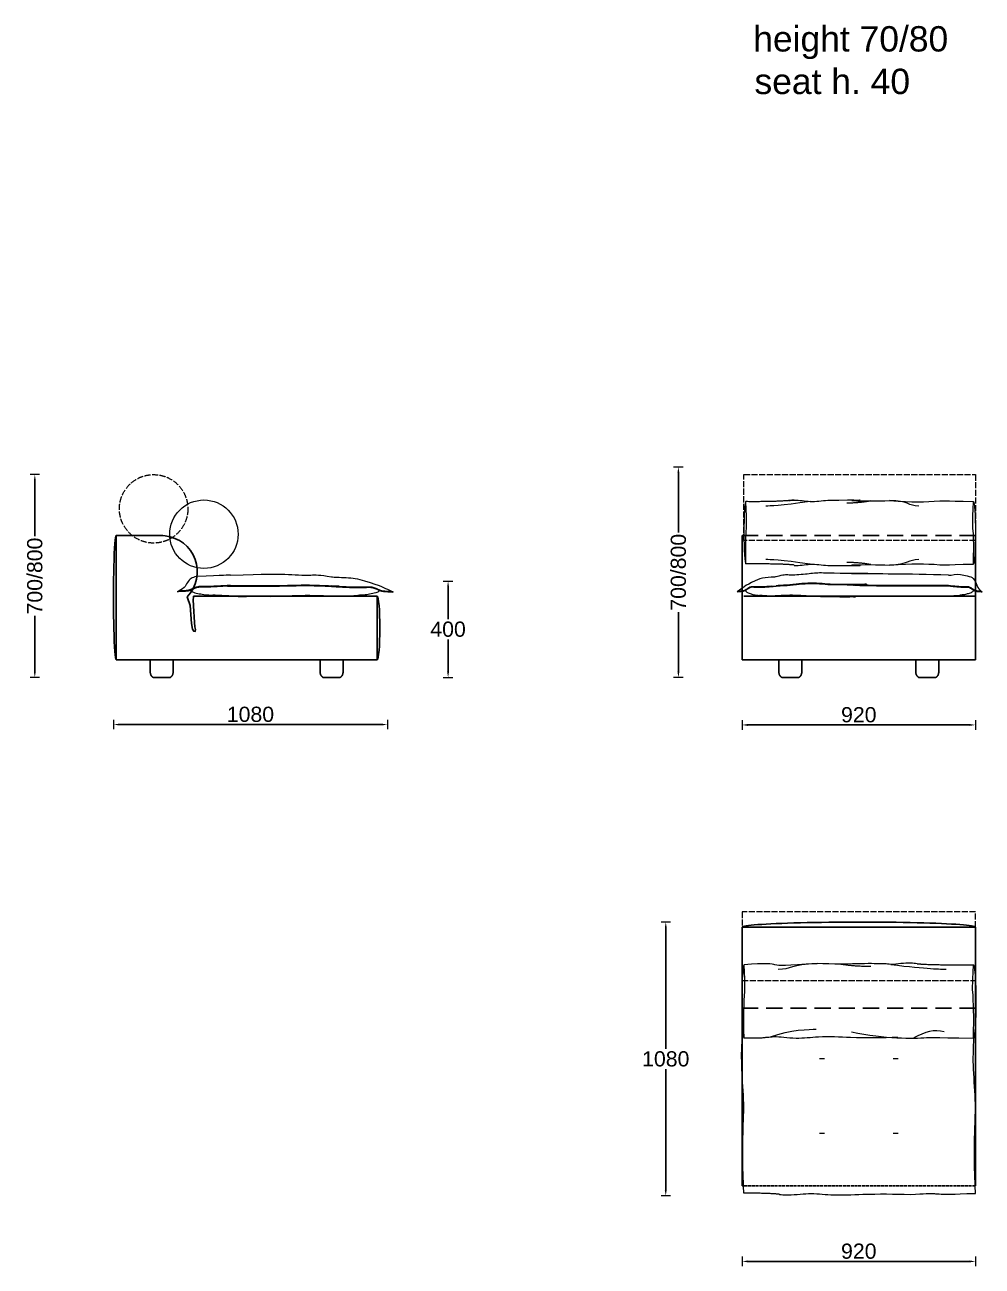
# Model space of a CAD drawing. Header units: millimetres. Extents: x 6668 to 47386, y -6732 to 35544.
# Drawn here: x 6668 to 10443, y 25778 to 30674 of the extents above; entities that cross this region are included whole.
import ezdxf

# ---------------------------------------------------------------- set-up
doc = ezdxf.new("R2010")
doc.units = ezdxf.units.MM
doc.linetypes.add('ACAD_ISO02W100', pattern=[15, 12, -3])
doc.linetypes.add('NASCOSTA', pattern=[9.525, 6.35, -3.175])
doc.layers.add('_ARREDO', color=7, linetype='Continuous')
doc.layers.add('TESTO', color=1, linetype='Continuous')
for name, color, linetype, lineweight in [('_CUSCINO SEDUTA', 8, 'Continuous', 9), ('_QUOTE', 1, 'Continuous', 9), ('_RULLO', 8, 'Continuous', 9)]:
    doc.layers.add(name, color=color, linetype=linetype, lineweight=lineweight)
doc.styles.add('Arial', font='arial.ttf')
doc.styles.get("Standard").update_dxf_attribs({"font": 'arial.ttf'})
doc.dimstyles.new('1_1', dxfattribs={"dimscale": 15, "dimtxt": 4, "dimasz": 1.5, "dimexe": 1.25, "dimexo": 2, "dimtad": 1, "dimtih": 1, "dimtoh": 1, "dimdec": 0, "dimtxsty": 'Standard', "dimcen": 2.5, "dimclrd": 256, "dimclre": 256, "dimclrt": 256, "dimadec": 0, "dimazin": 0, "dimtfac": 1, "dimtdec": 0, "dimtmove": 0, "dimatfit": 3, "dimfxl": 1.25, "dimfxlon": 1, "dimlwe": 0, "dimarcsym": 0})

# ---------------------------------------------------------------- blocks, each defined once
blk = doc.blocks.new('*D323')
at = {"layer": '_QUOTE', "lineweight": 0, "transparency": 16777216}
for p, q in [((9496.3, 27931.7), (9496.3, 27894.2)), ((10416.3, 27931.7), (10416.3, 27894.2))]:
    blk.add_line(p, q, dxfattribs=at)
at = {"layer": '_QUOTE', "lineweight": -2, "transparency": 16777216}
blk.add_line((9518.8, 27912.9), (10393.8, 27912.9), dxfattribs=at)
at = {"layer": '_QUOTE', "transparency": 16777216}
for points in [[(9518.8, 27916.7), (9518.8, 27909.2), (9496.3, 27912.9)], [(10393.8, 27916.7), (10393.8, 27909.2), (10416.3, 27912.9)]]:
    blk.add_solid(points, dxfattribs=at)
at = {"layer": 'Defpoints', "color": 0, "transparency": 16777216}
for p in [(9496.3, 28240.2), (10416.3, 28240.2), (10416.3, 27912.9)]:
    blk.add_point(p, dxfattribs=at)
at = {"layer": '_QUOTE', "transparency": 16777216, "insert": (9956.3, 27952.9), "char_height": 60, "attachment_point": 5}
blk.add_mtext('920', dxfattribs=at)
blk = doc.blocks.new('*D220')
at = {"layer": '_QUOTE', "lineweight": 0, "transparency": 16777216}
for p, q in [((9213.9, 27135.4), (9176.4, 27135.4)), ((9213.9, 26055.6), (9176.4, 26055.6))]:
    blk.add_line(p, q, dxfattribs=at)
at = {"layer": '_QUOTE', "lineweight": -2, "transparency": 16777216}
for p, q in [((9195.1, 27112.9), (9195.1, 26635.5)), ((9195.1, 26078.1), (9195.1, 26555.4))]:
    blk.add_line(p, q, dxfattribs=at)
at = {"layer": '_QUOTE', "transparency": 16777216}
for points in [[(9191.4, 27112.9), (9198.9, 27112.9), (9195.1, 27135.4)], [(9191.4, 26078.1), (9198.9, 26078.1), (9195.1, 26055.6)]]:
    blk.add_solid(points, dxfattribs=at)
at = {"layer": 'Defpoints', "color": 0, "transparency": 16777216}
for p in [(9956.3, 27135.4), (9195.1, 26055.6), (9972.2, 26055.6)]:
    blk.add_point(p, dxfattribs=at)
at = {"layer": '_QUOTE', "transparency": 16777216, "insert": (9195.1, 26595.5), "char_height": 60, "attachment_point": 5}
blk.add_mtext('1080', dxfattribs=at)
blk = doc.blocks.new('*D312')
at = {"layer": '_QUOTE', "lineweight": 0, "transparency": 16777216}
for p, q in [((9496.3, 25815.6), (9496.3, 25778.1)), ((10416.3, 25815.6), (10416.3, 25778.1))]:
    blk.add_line(p, q, dxfattribs=at)
at = {"layer": '_QUOTE', "lineweight": -2, "transparency": 16777216}
blk.add_line((9518.8, 25796.8), (10393.8, 25796.8), dxfattribs=at)
at = {"layer": '_QUOTE', "transparency": 16777216}
for points in [[(9518.8, 25800.6), (9518.8, 25793.1), (9496.3, 25796.8)], [(10393.8, 25800.6), (10393.8, 25793.1), (10416.3, 25796.8)]]:
    blk.add_solid(points, dxfattribs=at)
at = {"layer": 'Defpoints', "color": 0, "transparency": 16777216}
for p in [(9496.3, 26124.1), (10416.3, 26124.1), (10416.3, 25796.8)]:
    blk.add_point(p, dxfattribs=at)
at = {"layer": '_QUOTE', "transparency": 16777216, "insert": (9956.3, 25836.9), "char_height": 60, "attachment_point": 5}
blk.add_mtext('920', dxfattribs=at)
blk = doc.blocks.new('*D361')
at = {"layer": '_QUOTE', "lineweight": 0, "transparency": 16777216}
for p, q in [((7017.5, 27933.2), (7017.5, 27895.7)), ((8097.3, 27933.2), (8097.3, 27895.7))]:
    blk.add_line(p, q, dxfattribs=at)
at = {"layer": '_QUOTE', "lineweight": -2, "transparency": 16777216}
blk.add_line((7040, 27914.5), (8074.8, 27914.5), dxfattribs=at)
at = {"layer": '_QUOTE', "transparency": 16777216}
for points in [[(7040, 27918.2), (7040, 27910.7), (7017.5, 27914.5)], [(8074.8, 27918.2), (8074.8, 27910.7), (8097.3, 27914.5)]]:
    blk.add_solid(points, dxfattribs=at)
at = {"layer": 'Defpoints', "color": 0, "transparency": 16777216}
for p in [(7017.5, 28415.4), (8097.3, 28315.8), (8097.3, 27914.5)]:
    blk.add_point(p, dxfattribs=at)
at = {"layer": '_QUOTE', "transparency": 16777216, "insert": (7557.4, 27954.5), "char_height": 60, "attachment_point": 5}
blk.add_mtext('1080', dxfattribs=at)
blk = doc.blocks.new('*D265')
at = {"layer": '_QUOTE', "lineweight": 0, "transparency": 16777216}
for p, q in [((6725.9, 28900.3), (6688.4, 28900.3)), ((6725.9, 28100.3), (6688.4, 28100.3))]:
    blk.add_line(p, q, dxfattribs=at)
at = {"layer": '_QUOTE', "lineweight": -2, "transparency": 16777216}
for p, q in [((6707.1, 28877.8), (6707.1, 28657.1)), ((6707.1, 28122.8), (6707.1, 28343.4))]:
    blk.add_line(p, q, dxfattribs=at)
at = {"layer": '_QUOTE', "transparency": 16777216}
for points in [[(6703.4, 28877.8), (6710.9, 28877.8), (6707.1, 28900.3)], [(6703.4, 28122.8), (6710.9, 28122.8), (6707.1, 28100.3)]]:
    blk.add_solid(points, dxfattribs=at)
at = {"layer": 'Defpoints', "color": 0, "transparency": 16777216}
for p in [(7277.2, 28900.3), (6707.1, 28100.3), (7469.5, 28100.3)]:
    blk.add_point(p, dxfattribs=at)
at = {"layer": '_QUOTE', "transparency": 16777216, "insert": (6707.1, 28500.3), "char_height": 60, "attachment_point": 5, "rotation": 90}
blk.add_mtext('700/800', dxfattribs=at)
blk = doc.blocks.new('*D266')
at = {"layer": '_QUOTE', "lineweight": 0, "transparency": 16777216}
for p, q in [((9263.7, 28930.2), (9226.2, 28930.2)), ((9263.7, 28100.3), (9226.2, 28100.3))]:
    blk.add_line(p, q, dxfattribs=at)
at = {"layer": '_QUOTE', "lineweight": -2, "transparency": 16777216}
for p, q in [((9245, 28907.7), (9245, 28672.1)), ((9245, 28122.8), (9245, 28358.4))]:
    blk.add_line(p, q, dxfattribs=at)
at = {"layer": '_QUOTE', "transparency": 16777216}
for points in [[(9241.2, 28907.7), (9248.7, 28907.7), (9245, 28930.2)], [(9241.2, 28122.8), (9248.7, 28122.8), (9245, 28100.3)]]:
    blk.add_solid(points, dxfattribs=at)
at = {"layer": 'Defpoints', "color": 0, "transparency": 16777216}
for p in [(9815, 28930.2), (9245, 28100.3), (10007.4, 28100.3)]:
    blk.add_point(p, dxfattribs=at)
at = {"layer": '_QUOTE', "transparency": 16777216, "insert": (9245, 28515.2), "char_height": 60, "attachment_point": 5, "rotation": 90}
blk.add_mtext('700/800', dxfattribs=at)
blk = doc.blocks.new('*D355')
at = {"layer": '_QUOTE', "lineweight": 0, "transparency": 16777216}
for p, q in [((8318, 28480.3), (8355.5, 28480.3)), ((8318, 28100.3), (8355.5, 28100.3))]:
    blk.add_line(p, q, dxfattribs=at)
at = {"layer": '_QUOTE', "lineweight": -2, "transparency": 16777216}
for p, q in [((8336.7, 28457.8), (8336.7, 28330.3)), ((8336.7, 28122.8), (8336.7, 28250.3))]:
    blk.add_line(p, q, dxfattribs=at)
at = {"layer": '_QUOTE', "transparency": 16777216}
for points in [[(8333, 28457.8), (8340.5, 28457.8), (8336.7, 28480.3)], [(8333, 28122.8), (8340.5, 28122.8), (8336.7, 28100.3)]]:
    blk.add_solid(points, dxfattribs=at)
at = {"layer": 'Defpoints', "color": 0, "transparency": 16777216}
for p in [(7693.2, 28480.3), (7693.2, 28100.3), (8336.7, 28100.3)]:
    blk.add_point(p, dxfattribs=at)
at = {"layer": '_QUOTE', "transparency": 16777216, "insert": (8336.7, 28290.3), "char_height": 60, "attachment_point": 5}
blk.add_mtext('400', dxfattribs=at)
blk = doc.blocks.new('PIEDINO MIAMI SOFT_PANAMA H7CM')
at = {"color": 0, "linetype": 'ByBlock', "lineweight": -2}
for points in [[(45, 0), (-45, 0)], [(-45, 0), (-45, -50.4)], [(45, -50.4), (45, 0)], [(-45, -50.4), (-45, -51.2), (-44.9, -52), (-44.8, -52.9), (-44.7, -53.7), (-44.5, -54.5), (-44.4, -55.3), (-44.2, -56.1), (-43.9, -56.9), (-43.7, -57.7), (-43.4, -58.5), (-43.1, -59.3), (-42.7, -60), (-42.4, -60.8), (-42, -61.5), (-41.6, -62.2), (-41.1, -63), (-40.7, -63.6), (-40.2, -64.3), (-39.7, -65), (-39.1, -65.6), (-38.6, -66.2), (-38, -66.8), (-37.4, -67.4), (-36.8, -68), (-36.1, -68.5), (-35.5, -69), (-34.8, -69.5), (-34.1, -70)], [(-34.1, -70), (34.1, -70)], [(34.1, -70), (34.8, -69.5), (35.5, -69), (36.1, -68.5), (36.8, -68), (37.4, -67.4), (38, -66.8), (38.6, -66.2), (39.1, -65.6), (39.7, -65), (40.2, -64.3), (40.7, -63.6), (41.1, -63), (41.6, -62.2), (42, -61.5), (42.4, -60.8), (42.7, -60), (43.1, -59.3), (43.4, -58.5), (43.7, -57.7), (43.9, -56.9), (44.2, -56.1), (44.4, -55.3), (44.5, -54.5), (44.7, -53.7), (44.8, -52.9), (44.9, -52), (45, -51.2), (45, -50.4)]]:
    blk.add_lwpolyline(points, dxfattribs=at)

msp = doc.modelspace()

# ---------------------------------------------------------------- linework, layer by layer
at = {"layer": '_ARREDO'}
for p, q in [((7027.5, 28660), (7027.5, 28170.3)), ((7027.5, 28660), (7188.8, 28660)), ((9496.3, 28170.3), (9496.3, 28660)), ((10416.3, 28660), (10416.3, 28170.3)), ((8057.4, 28420.3), (7332.4, 28420.3)), ((8057.4, 28420.3), (8057.4, 28170.3)), ((9503.4, 28420.3), (10416.3, 28420.3)), ((8057.4, 28170.3), (7027.5, 28170.3)), ((10416.3, 28170.3), (9496.3, 28170.3)), ((9496.3, 26095.4), (9496.3, 27115.4)), ((9496.3, 27115.4), (10416.3, 27115.4)), ((10416.3, 27115.4), (10416.3, 26095.4))]:
    msp.add_line(p, q, dxfattribs=at)
at = {"layer": '_ARREDO', "linetype": 'ACAD_ISO02W100'}
msp.add_line((10416.3, 26095.4), (9496.3, 26095.4), dxfattribs=at)
at = {"layer": '_ARREDO'}
for points in [[(7027.5, 28660), (7211.3, 28660)], [(7220.9, 28658.5), (7211.3, 28660)], [(7307.9, 28418.9), (7309.4, 28414.6), (7320, 28384.7), (7325.6, 28313.1), (7329, 28290.5), (7334.1, 28282.6), (7339.7, 28282.1), (7340.1, 28290), (7338.4, 28300.5), (7336.3, 28316.5), (7332.4, 28382.5), (7331.8, 28407.3), (7332.4, 28415.7), (7332.4, 28420.3)]]:
    msp.add_lwpolyline(points, dxfattribs=at)
at = {"layer": '_ARREDO', "linetype": 'NASCOSTA', "ltscale": 10}
for points in [[(9496.3, 28660), (10416.3, 28660)], [(9496.3, 26795.4), (10416.3, 26795.4)]]:
    msp.add_lwpolyline(points, dxfattribs=at)
at = {"layer": '_ARREDO'}
msp.add_arc((7206.5, 28517.7), 141.6, 315.7566, 84.1693, dxfattribs=at)
for centre, major_axis, ratio, start_param, end_param in [((7027.5, 28415.4), (0, 244.6), 0.040884, 0, 3.141593), ((8057.4, 28295.3), (0, 125), 0.08, 3.141593, 6.283185), ((9956.3, 27115.3), (460, 0.1), 0.043679, -0.000011, 3.141593)]:
    msp.add_ellipse(centre, major_axis=major_axis, ratio=ratio, start_param=start_param, end_param=end_param, dxfattribs=at)
at = {"layer": '_CUSCINO SEDUTA'}
for p, q in [((7907.8, 28459.9), (7876.5, 28461.3)), ((9610.7, 28459.9), (9630.4, 28461.3)), ((9801.3, 26597.9), (9821.3, 26597.9)), ((10091.3, 26597.9), (10111.3, 26597.9)), ((9801.3, 26302.9), (9821.3, 26302.9)), ((10091.3, 26302.9), (10111.3, 26302.9))]:
    msp.add_line(p, q, dxfattribs=at)
for points in [[(7344.3, 28497.8), (7336.1, 28496.2), (7329.3, 28494.3), (7323.9, 28491)], [(7479, 28503.3), (7469, 28503.3), (7459, 28504.4), (7344.3, 28497.8)], [(7479, 28503.3), (7625.6, 28509.7), (7651.7, 28507.9), (7693.2, 28507.3)], [(7693.2, 28507.3), (7729.6, 28504.9), (7766.5, 28503.7), (7795.3, 28504.3)], [(7795.3, 28504.3), (7814.5, 28504.8), (7830.1, 28506), (7876.5, 28496.7)], [(9681.6, 28504.3), (9669.5, 28504.8), (9659.7, 28506), (9630.4, 28496.7)], [(9746, 28507.3), (9723, 28504.9), (9699.8, 28503.7), (9681.6, 28504.3)], [(9802, 28512.3), (9783.3, 28512.1), (9764.8, 28509.3), (9746, 28507.3)], [(9950.2, 28510.2), (9838.9, 28510.5), (9820.4, 28512.7), (9802, 28512.3)], [(9953.7, 28508.9), (9920.2, 28509.4), (9905.9, 28510.6), (9991.5, 28510.7)], [(9991.5, 28510.7), (9977.8, 28510.9), (9964.1, 28510), (9950.2, 28510.2)], [(10309.9, 28503.3), (10147.5, 28509.7), (10016.6, 28507.9), (9953.7, 28508.9)], [(10309.9, 28503.3), (10324.6, 28503.3), (10339.1, 28509), (10357.5, 28506.7)], [(10357.5, 28506.7), (10366.1, 28505.6), (10375.6, 28502.8), (10383.7, 28500.7)], [(10383.7, 28500.7), (10394, 28498), (10402.1, 28496.5), (10407.7, 28491)], [(7295.8, 28455.3), (7288.5, 28447.5), (7278.5, 28442.7), (7268.3, 28437.9)], [(7323.9, 28491), (7310.5, 28482.9), (7306, 28466.1), (7295.8, 28455.3)], [(7323.7, 28448.4), (7319.3, 28446.5), (7314.9, 28444.4), (7309.2, 28443.3)], [(7339.1, 28454.5), (7333.8, 28452.4), (7328.7, 28450.5), (7323.7, 28448.4)], [(7341.2, 28452), (7335.8, 28450), (7330.9, 28448.1), (7325.8, 28446)], [(7354.5, 28458.8), (7348.6, 28458.1), (7343.8, 28456.2), (7339.1, 28454.5)], [(7356.6, 28456.4), (7350.7, 28455.7), (7345.9, 28453.8), (7341.2, 28452)], [(7371.5, 28459), (7365.5, 28459.1), (7359.6, 28459.4), (7354.5, 28458.8)], [(7373.5, 28456.5), (7367.6, 28456.7), (7361.8, 28457), (7356.6, 28456.4)], [(7479, 28462.6), (7445.3, 28462.9), (7409.4, 28458), (7371.5, 28459)], [(7467.2, 28460.2), (7446, 28460.4), (7410.8, 28455.5), (7373.5, 28456.5)], [(7467.2, 28460.2), (7677.6, 28460.2), (7711, 28461.3), (7744, 28462.5)], [(7479, 28462.6), (7686.3, 28462.8), (7716.3, 28463.8), (7746.2, 28464.9)], [(7744, 28462.5), (7775.9, 28464.1), (7801.7, 28462), (7827.8, 28461.4)], [(7746.2, 28464.9), (7778.1, 28466.5), (7803.9, 28464.4), (7829.9, 28463.8)], [(7827.8, 28461.4), (7844, 28461), (7860.2, 28461.2), (7876.5, 28459.2)], [(7829.9, 28463.8), (7845.4, 28463.5), (7861, 28463.6), (7876.5, 28461.3)], [(7876.5, 28496.7), (7882.3, 28496.5), (7888.1, 28496.3), (7907.8, 28495.4)], [(7876.5, 28459.2), (7882.3, 28458.9), (7888.1, 28458.6), (7907.8, 28457.5)], [(7907.8, 28495.4), (7932.3, 28494.4), (7956.5, 28492.9), (7979.2, 28489.5)], [(7907.8, 28459.9), (7943, 28458), (7978.2, 28456.5), (8015.4, 28458)], [(7907.8, 28457.5), (7943, 28455.6), (7978.2, 28454.2), (8015.4, 28455.6)], [(7979.2, 28489.5), (8063.3, 28465), (8076.8, 28458.2), (8090.6, 28451.5)], [(8015.4, 28458), (8021.4, 28458.2), (8027.3, 28458.5), (8032.5, 28457.9)], [(8015.4, 28455.6), (8021.4, 28455.9), (8027.3, 28456.2), (8032.5, 28455.6)], [(8032.5, 28457.9), (8038.3, 28457.2), (8043.1, 28455.3), (8047.8, 28453.5)], [(8032.5, 28455.6), (8038.3, 28454.9), (8043.1, 28452.9), (8047.8, 28451.2)], [(8047.8, 28453.5), (8053.1, 28451.5), (8058.2, 28449.6), (8063.1, 28447.5)], [(8047.8, 28451.2), (8053.1, 28449.2), (8058.2, 28447.3), (8063.1, 28445.2)], [(8090.6, 28451.5), (8100.5, 28446.6), (8110.6, 28441.9), (8120.7, 28437.1)], [(9495.4, 28451.5), (9489.1, 28446.6), (9482.7, 28441.9), (9476.4, 28437.1)], [(9565.6, 28489.5), (9512.6, 28465), (9504.1, 28458.2), (9495.4, 28451.5)], [(9522.4, 28453.5), (9519, 28451.5), (9515.8, 28449.6), (9512.7, 28447.5)], [(9522.4, 28451.2), (9519, 28449.2), (9515.8, 28447.3), (9512.7, 28445.2)], [(9532, 28457.9), (9528.4, 28457.2), (9525.3, 28455.3), (9522.4, 28453.5)], [(9532, 28455.6), (9528.4, 28454.9), (9525.3, 28452.9), (9522.4, 28451.2)], [(9542.8, 28458), (9539, 28458.2), (9535.3, 28458.5), (9532, 28457.9)], [(9542.8, 28455.6), (9539, 28455.9), (9535.3, 28456.2), (9532, 28455.6)], [(9610.7, 28459.9), (9588.5, 28458), (9566.3, 28456.5), (9542.8, 28458)], [(9610.7, 28457.5), (9588.5, 28455.6), (9566.3, 28454.2), (9542.8, 28455.6)], [(9610.7, 28495.4), (9595.2, 28494.4), (9579.9, 28492.9), (9565.6, 28489.5)], [(9630.4, 28496.7), (9626.8, 28496.5), (9623.1, 28496.3), (9610.7, 28495.4)], [(9630.4, 28459.2), (9626.8, 28458.9), (9623.1, 28458.6), (9610.7, 28457.5)], [(9659.8, 28463.8), (9650, 28463.5), (9640.2, 28463.6), (9630.4, 28461.3)], [(9661.1, 28461.4), (9650.9, 28461), (9640.7, 28461.2), (9630.4, 28459.2)], [(9708.9, 28468.2), (9692.5, 28466.5), (9676.2, 28464.4), (9659.8, 28463.8)], [(9710.3, 28465.8), (9693.9, 28464.1), (9677.6, 28462), (9661.1, 28461.4)], [(9800.7, 28471.1), (9770.2, 28473.1), (9739.3, 28471.3), (9708.9, 28468.2)], [(9802, 28468.6), (9771.6, 28470.7), (9740.7, 28468.9), (9710.3, 28465.8)], [(9842.9, 28467.6), (9828.8, 28468.3), (9814.8, 28470.1), (9800.7, 28471.1)], [(9844.3, 28465.2), (9830.1, 28465.9), (9816.1, 28467.7), (9802, 28468.6)], [(9986.8, 28467.6), (9969.8, 28467.6), (9952.6, 28466.9), (9842.9, 28467.6)], [(9988.1, 28465.2), (9971.1, 28465.2), (9954, 28464.4), (9844.3, 28465.2)], [(9957, 28464.9), (9933.6, 28466.3), (9910.3, 28467.7), (9986.8, 28467.6)], [(9958.4, 28462.5), (9934.9, 28463.8), (9911.7, 28465.2), (9988.1, 28465.2)], [(10309.9, 28462.6), (9994.8, 28462.8), (9975.9, 28463.8), (9957, 28464.9)], [(10317.4, 28460.2), (10000.3, 28460.2), (9979.2, 28461.3), (9958.4, 28462.5)], [(10309.9, 28462.6), (10331.2, 28462.9), (10353.8, 28458), (10377.7, 28459)], [(10317.4, 28460.2), (10330.7, 28460.4), (10352.9, 28455.5), (10376.4, 28456.5)], [(10376.4, 28456.5), (10380.1, 28456.7), (10383.9, 28457), (10387.1, 28456.4)], [(10377.7, 28459), (10381.5, 28459.1), (10385.2, 28459.4), (10388.5, 28458.8)], [(10387.1, 28456.4), (10390.8, 28455.7), (10393.9, 28453.8), (10396.8, 28452)], [(10388.5, 28458.8), (10392.2, 28458.1), (10395.2, 28456.2), (10398.1, 28454.5)], [(10396.8, 28452), (10400.2, 28450), (10403.3, 28448.1), (10406.5, 28446)], [(10398.1, 28454.5), (10401.5, 28452.4), (10404.7, 28450.5), (10407.9, 28448.4)], [(10407.7, 28491), (10416.2, 28482.9), (10419, 28466.1), (10425.4, 28455.3)], [(10407.9, 28448.4), (10410.6, 28446.5), (10413.4, 28444.4), (10417, 28443.3)], [(10425.4, 28455.3), (10430, 28447.5), (10436.4, 28442.7), (10442.8, 28437.9)], [(7290.4, 28439.4), (7282.8, 28439.1), (7275.6, 28438.5), (7268.3, 28437.9)], [(7288.2, 28441.8), (7283.8, 28441.6), (7279.2, 28441.3), (7274.8, 28441)], [(7309.2, 28443.3), (7303.1, 28442.1), (7295.6, 28442.1), (7288.2, 28441.8)], [(7311.4, 28440.9), (7305.2, 28439.7), (7297.7, 28439.7), (7290.4, 28439.4)], [(7325.8, 28446), (7321.4, 28444.1), (7317, 28442), (7311.4, 28440.9)], [(7321.1, 28443.9), (7324.3, 28441.1), (7327.4, 28438.3), (7332.6, 28436.2)], [(7332.6, 28436.2), (7338.6, 28433.7), (7347.3, 28432.2), (7355.8, 28430.6)], [(7355.8, 28430.6), (7363.4, 28429.2), (7370.9, 28427.6), (7378.9, 28426.7)], [(7378.9, 28426.7), (7388.4, 28425.6), (7398.6, 28425.2), (7408.7, 28424.9)], [(7481.2, 28421.2), (7457.1, 28422.3), (7432.8, 28423.6), (7408.7, 28424.9)], [(7481.2, 28421.2), (7517.7, 28417.7), (7554.6, 28422.5), (7637, 28419.7)], [(7637, 28419.7), (7682.5, 28421.3), (7728, 28423.9), (7773.6, 28424.2)], [(7773.6, 28424.2), (7821.7, 28424.6), (7870, 28422.6), (7918.2, 28420.8)], [(7918.2, 28420.8), (7938.8, 28421.8), (7959.6, 28422.9), (7980.3, 28424.1)], [(8010.2, 28425.9), (8000.6, 28424.7), (7990.5, 28424.4), (7980.3, 28424.1)], [(8033.3, 28429.8), (8025.5, 28428.3), (8018.1, 28426.8), (8010.2, 28425.9)], [(8056.4, 28435.4), (8050.4, 28432.9), (8041.7, 28431.4), (8033.3, 28429.8)], [(8067.9, 28443.1), (8064.8, 28440.3), (8061.5, 28437.5), (8056.4, 28435.4)], [(8063.1, 28447.5), (8067.5, 28445.6), (8071.9, 28443.5), (8077.7, 28442.4)], [(8063.1, 28445.2), (8067.5, 28443.3), (8071.9, 28441.2), (8077.7, 28440.1)], [(8077.7, 28442.4), (8083.8, 28441.2), (8091.5, 28441.2), (8098.7, 28440.9)], [(8077.7, 28440.1), (8083.8, 28438.9), (8091.5, 28438.8), (8098.7, 28438.5)], [(8098.7, 28440.9), (8106.2, 28440.6), (8113.5, 28440), (8120.7, 28439.5)], [(8098.7, 28438.5), (8106.2, 28438.2), (8113.5, 28437.7), (8120.7, 28437.1)], [(9490.3, 28440.9), (9485.5, 28440.6), (9480.9, 28440), (9476.4, 28439.5)], [(9490.3, 28438.5), (9485.5, 28438.2), (9480.9, 28437.7), (9476.4, 28437.1)], [(9503.5, 28442.4), (9499.7, 28441.2), (9494.8, 28441.2), (9490.3, 28440.9)], [(9503.5, 28440.1), (9499.7, 28438.9), (9494.8, 28438.8), (9490.3, 28438.5)], [(9512.7, 28447.5), (9509.9, 28445.6), (9507.1, 28443.5), (9503.5, 28442.4)], [(9512.7, 28445.2), (9509.9, 28443.3), (9507.1, 28441.2), (9503.5, 28440.1)], [(9509.7, 28443.1), (9511.6, 28440.3), (9513.7, 28437.5), (9516.9, 28435.4)], [(9516.9, 28435.4), (9520.7, 28432.9), (9526.2, 28431.4), (9531.5, 28429.8)], [(9531.5, 28429.8), (9536.4, 28428.3), (9541.1, 28426.8), (9546.1, 28425.9)], [(9546.1, 28425.9), (9552.1, 28424.7), (9558.5, 28424.4), (9565, 28424.1)], [(9604.1, 28420.8), (9591.1, 28421.8), (9578, 28422.9), (9565, 28424.1)], [(9695.3, 28424.2), (9665, 28424.6), (9634.5, 28422.6), (9604.1, 28420.8)], [(9781.5, 28419.7), (9752.8, 28421.3), (9724.1, 28423.9), (9695.3, 28424.2)], [(9934.9, 28418.6), (9981.4, 28417.1), (9834.9, 28416.8), (9781.5, 28419.7)], [(10308.5, 28421.2), (9987.4, 28420.5), (9961.2, 28419.4), (9934.9, 28418.6)], [(10308.5, 28421.2), (10323.7, 28422.3), (10339, 28423.6), (10354.2, 28424.9)], [(10373, 28426.7), (10367, 28425.6), (10360.6, 28425.2), (10354.2, 28424.9)], [(10387.6, 28430.6), (10382.8, 28429.2), (10378.1, 28427.6), (10373, 28426.7)], [(10402.3, 28436.2), (10398.5, 28433.7), (10393, 28432.2), (10387.6, 28430.6)], [(10409.5, 28443.9), (10407.5, 28441.1), (10405.5, 28438.3), (10402.3, 28436.2)], [(10406.5, 28446), (10409.3, 28444.1), (10412.1, 28442), (10415.6, 28440.9)], [(10415.6, 28440.9), (10419.5, 28439.7), (10424.3, 28439.7), (10428.9, 28439.4)], [(10417, 28443.3), (10420.8, 28442.1), (10425.6, 28442.1), (10430.2, 28441.8)], [(10428.9, 28439.4), (10433.7, 28439.1), (10438.2, 28438.5), (10442.8, 28437.9)], [(10430.2, 28441.8), (10433, 28441.6), (10435.9, 28441.3), (10438.7, 28441)]]:
    msp.add_open_spline(points, degree=3, dxfattribs=at)
at = {"layer": '_CUSCINO SEDUTA', "lineweight": 9}
for points, degree in [([(9495.3, 26555), (9493.6, 26595.7), (9494.2, 26636.5), (9496.6, 26677.2)], 3), ([(10408.8, 26554.7), (10407.1, 26596.4), (10407.8, 26638.1), (10410.4, 26679.7)], 3), ([(9502.5, 26419.2), (9501.8, 26464.3), (9497.1, 26509.6), (9495.3, 26555)], 3), ([(10416.1, 26419), (10415.4, 26464.1), (10410.7, 26509.4), (10408.8, 26554.7)], 3), ([(9500.6, 26328), (9501.6, 26358.4), (9503, 26388.8), (9502.5, 26419.2)], 3), ([(10414.2, 26327.7), (10415.2, 26358.2), (10416.6, 26388.5), (10416.1, 26419)], 3), ([(9500.1, 26141.2), (9498, 26203.6), (9498.6, 26265.9), (9500.6, 26328)], 3), ([(10413.7, 26141), (10411.6, 26203.4), (10412.2, 26265.7), (10414.2, 26327.7)], 3), ([(9502.7, 26065.6), (9502.3, 26090.8), (9501, 26116), (9500.1, 26141.2)], 3), ([(10416.3, 26065.4), (10415.9, 26090.5), (10414.6, 26115.8), (10413.7, 26141)], 3), ([(9643.9, 26061.4), (9597.1, 26066.7), (9502.7, 26065.6)], 2), ([(9643.9, 26061.4), (9652.6, 26060.3), (9660.8, 26059.5), (9668.9, 26059.3)], 3), ([(9668.9, 26059.3), (9695.3, 26058.5), (9731.4, 26063.7), (9757.6, 26064.6)], 3), ([(9757.6, 26064.6), (9786.7, 26065.6), (9816, 26061.4), (9845.5, 26059.8)], 3), ([(9845.5, 26059.8), (9887.5, 26057.4), (9929.9, 26060.1), (9972.2, 26061.6)], 3), ([(9972.2, 26061.6), (10034.6, 26063.7), (10096.9, 26063.1), (10158.9, 26061.1)], 3), ([(10158.9, 26061.1), (10277.6, 26068.6), (10235.7, 26062), (10301, 26062.7)], 3), ([(10301, 26062.7), (10307.9, 26062.1), (10314.7, 26061.5), (10416.3, 26065.4)], 3)]:
    msp.add_open_spline(points, degree=degree, dxfattribs=at)
at = {"layer": '_RULLO', "linetype": 'ACAD_ISO02W100', "ltscale": 2}
for points in [[(9503.4, 28900.3), (10416.3, 28900.3), (10416.3, 28641), (9503.4, 28641)], [(9496.3, 27175.2), (9496.3, 26905.2), (10416.3, 26905.2), (10416.3, 27175.2)]]:
    msp.add_lwpolyline(points, close=True, dxfattribs=at)
msp.add_circle((7175.6, 28765.3), 135, dxfattribs=at)
at = {"layer": '_RULLO'}
msp.add_circle((7373.9, 28665.3), 135, dxfattribs=at)
for centre, major_axis, ratio, start_param, end_param in [((9511.4, 28670.8), (0, -122.9), 0.065265, 3.141593, 6.283185), ((9504.5, 26822.2), (0, 145.1), 0.069077, 0, 3.141593)]:
    msp.add_ellipse(centre, major_axis=major_axis, ratio=ratio, start_param=start_param, end_param=end_param, dxfattribs=at)
at = {"layer": '_RULLO', "extrusion": (0, 0, -1)}
for centre, major_axis, ratio, start_param, end_param in [((10408.3, 28671.4), (0, 122.6), 0.065432, -0.000114, 3.139138), ((10408, 26821.9), (0, 145.1), 0.069077, 0, 3.141593)]:
    msp.add_ellipse(centre, major_axis=major_axis, ratio=ratio, start_param=start_param, end_param=end_param, dxfattribs=at)
at = {"layer": '_RULLO', "lineweight": 9}
for points, degree in [([(9701, 28800), (9643.5, 28792.6), (9511.4, 28793.7)], 2), ([(9513.5, 28688.4), (9514, 28695.2), (9515.1, 28702.1), (9511.4, 28793.7)], 3), ([(9764, 28794.7), (9646.3, 28776.5), (9606.1, 28776.5), (9589.8, 28776.5)], 3), ([(9680.9, 28797.8), (9687.9, 28799), (9694.5, 28799.7), (9701, 28800)], 3), ([(9701, 28800), (9722.1, 28800.7), (9743, 28795.6), (9764, 28794.7)], 3), ([(9764, 28794.7), (9787.2, 28793.7), (9810.7, 28797.8), (9834.3, 28799.5)], 3), ([(9834.3, 28799.5), (9960.7, 28801.8), (9994.6, 28799.2), (9928.5, 28797.7)], 3), ([(10003.2, 28796.4), (9959.2, 28787.9), (9908.5, 28787.9)], 2), ([(9928.5, 28797.7), (9978.5, 28795.6), (10028.3, 28796.1), (10077.9, 28798.2)], 3), ([(10077.9, 28798.2), (10172.9, 28790.7), (10214.4, 28792.2), (10275.6, 28796.6)], 3), ([(10192.6, 28776.1), (10151.2, 28776.1), (10151.2, 28798.2), (10077.9, 28798.2)], 3), ([(10275.6, 28796.6), (10281.1, 28797.1), (10286.5, 28797.8), (10408.3, 28793.9)], 3), ([(10406.2, 28688.6), (10405.7, 28695.5), (10405.2, 28702.3), (10408.3, 28793.9)], 3), ([(9511.4, 28547.9), (9509.1, 28641), (9510.5, 28656.2), (9513.5, 28688.4)], 3), ([(10408.3, 28547.7), (10410.5, 28644.8), (10409.1, 28658.2), (10406.2, 28688.6)], 3), ([(9701, 28543.8), (9643.5, 28549), (9511.4, 28547.9)], 2), ([(9764, 28546.9), (9646.3, 28565.1), (9606.1, 28565.1), (9589.8, 28565.1)], 3), ([(9701, 28541.6), (9722.1, 28540.9), (9743, 28546), (9764, 28546.9)], 3), ([(9764, 28546.9), (9787.2, 28547.9), (9810.7, 28543.8), (9834.3, 28542.1)], 3), ([(10003.2, 28545.2), (9959.2, 28553.7), (9908.5, 28553.7)], 2), ([(9928.5, 28543.9), (9978.5, 28546), (10028.3, 28545.5), (10077.9, 28543.5)], 3), ([(10192.6, 28565.6), (10151.2, 28565.6), (10151.2, 28543.5), (10077.9, 28543.5)], 3), ([(10077.9, 28543.5), (10172.9, 28551), (10214.4, 28549.4), (10275.6, 28545.1)], 3), ([(10275.6, 28545.1), (10281.1, 28544.5), (10286.5, 28543.9), (10408.3, 28547.7)], 3), ([(9834.3, 28542.1), (9960.7, 28539.8), (9994.6, 28542.4), (9928.5, 28543.9)], 3), ([(9624.7, 26967.3), (9617.8, 26971), (9587.8, 26972.8), (9504.4, 26967.3)], 3), ([(9507.1, 26862), (9507.7, 26868.8), (9508.3, 26875.7), (9504.5, 26967.3)], 3), ([(9791.8, 26971.5), (9663.1, 26964), (9645.5, 26961.7), (9624.7, 26967.3)], 3), ([(9638.4, 26949.4), (9690.2, 26949.4), (9690.2, 26971.5), (9791.8, 26971.5)], 3), ([(9978.6, 26971.1), (9916.2, 26969), (9853.9, 26969.5), (9791.8, 26971.5)], 3), ([(9885.2, 26969.7), (9940.2, 26961.3), (10003.6, 26961.3)], 2), ([(10056.5, 26970.3), (10039, 26969.7), (10020.8, 26972.5), (9978.6, 26971.1)], 3), ([(10083.1, 26968.1), (10072.2, 26969.1), (10067.3, 26970.6), (10056.5, 26970.3)], 3), ([(10161.8, 26973.4), (10135.4, 26974.1), (10109.4, 26969), (10083.1, 26968.1)], 3), ([(10083.1, 26968.1), (10230.2, 26949.9), (10280.4, 26949.9), (10300.8, 26949.9)], 3), ([(10186.9, 26971.2), (10178.2, 26972.3), (10170, 26973.1), (10161.8, 26973.4)], 3), ([(10186.9, 26971.2), (10233.6, 26966), (10408, 26967)], 2), ([(10405.4, 26861.7), (10404.8, 26868.6), (10404.2, 26875.5), (10408, 26967)], 3), ([(9504.5, 26677.1), (9501.6, 26770.1), (9503.3, 26816.2), (9507.1, 26862)], 3), ([(10408, 26676.8), (10410.9, 26769.9), (10409.2, 26815.9), (10405.4, 26861.7)], 3), ([(9608.1, 26682.6), (9686.3, 26712.5), (9762.5, 26712.5), (9787.7, 26712.5)], 3), ([(9928, 26702.6), (10061, 26674.7), (10171.2, 26675.6), (10222.7, 26679.9)], 3), ([(10293.5, 26703), (10253.3, 26712.5), (10218.9, 26702.5), (10172.7, 26678.7)], 3), ([(9595.6, 26681.2), (9579.8, 26675.7), (9504.4, 26677.1)], 2), ([(9595.6, 26681.2), (9604.3, 26682.4), (9612.5, 26683.1), (9620.6, 26683.4)], 3), ([(9620.6, 26683.4), (9647, 26684.1), (9673.1, 26679), (9709.3, 26678.1)], 3), ([(9709.3, 26678.1), (9738.4, 26677.1), (9767.7, 26681.2), (9797.2, 26682.9)], 3), ([(9797.2, 26682.9), (9839.2, 26685.2), (9881.6, 26682.6), (9923.9, 26681.1)], 3), ([(9923.9, 26681.1), (9986.3, 26679), (10048.6, 26679.5), (10110.7, 26681.5)], 3), ([(10222.7, 26679.9), (10229.6, 26680.5), (10236.4, 26681.1), (10408, 26677.3)], 3)]:
    msp.add_open_spline(points, degree=degree, dxfattribs=at)

# ---------------------------------------------------------------- block references
at = {"layer": '_ARREDO'}
for p in [(7207.5, 28170.3), (7877.4, 28170.3), (9686.3, 28170.3), (10226.3, 28170.3)]:
    msp.add_blockref('PIEDINO MIAMI SOFT_PANAMA H7CM', p, dxfattribs=at)

# ---------------------------------------------------------------- texts
at = {"layer": 'TESTO', "style": 'Arial'}
for s, p in [('height 70/80', (9540.1, 30569.2)), ('seat h. 40', (9545, 30401.4))]:
    msp.add_text(s, height=100, dxfattribs=at).set_placement(p)

# ---------------------------------------------------------------- dimensions: what is measured, and where the dimension line sits
at = {"layer": '_QUOTE'}
for base, p1, p2, picture, middle in [((6707.1, 28100.3), (7277.2, 28900.3), (7469.5, 28100.3), '*D265', (6707.1, 28500.3)), ((9245, 28100.3), (9815, 28930.2), (10007.4, 28100.3), '*D266', (9245, 28515.2))]:
    dim = msp.add_linear_dim(base=base, p1=p1, p2=p2, angle=90, text='700/800', dimstyle='1_1', dxfattribs=at)
    dim.commit()
    dim.dimension.update_dxf_attribs({"geometry": picture, "text_midpoint": middle, "text_rotation": 90})
dim = msp.add_linear_dim(base=(8336.7, 28100.3), p1=(7693.2, 28480.3), p2=(7693.2, 28100.3), angle=90, text='400', dimstyle='1_1', dxfattribs=at)
dim.commit()
dim.dimension.update_dxf_attribs({"geometry": '*D355', "text_midpoint": (8336.7, 28290.3)})
for base, p1, p2, picture, middle in [((8097.3, 27914.5), (7017.5, 28415.4), (8097.3, 28315.8), '*D361', (7557.4, 27954.5)), ((10416.3, 27912.9), (9496.3, 28240.2), (10416.3, 28240.2), '*D323', (9956.3, 27952.9)), ((10416.3, 25796.8), (9496.3, 26124.1), (10416.3, 26124.1), '*D312', (9956.3, 25836.9))]:
    dim = msp.add_linear_dim(base=base, p1=p1, p2=p2, dimstyle='1_1', dxfattribs=at)
    dim.commit()
    dim.dimension.update_dxf_attribs({"geometry": picture, "text_midpoint": middle})
dim = msp.add_linear_dim(base=(9195.1, 26055.6), p1=(9956.3, 27135.4), p2=(9972.2, 26055.6), angle=90, dimstyle='1_1', dxfattribs=at)
dim.commit()
dim.dimension.update_dxf_attribs({"geometry": '*D220', "text_midpoint": (9195.1, 26595.5)})

doc.saveas('drawing.dxf')
